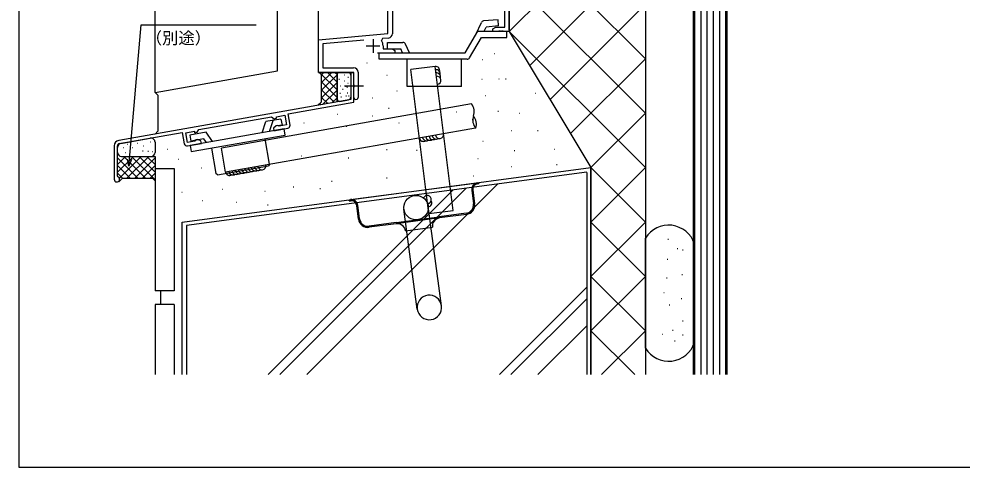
# Model space of a CAD drawing. Units: millimetres, scale not verified. Extents: x -438 to 438, y -381 to 379.
# Drawn here: x -437.5 to -91.2, y -381 to -216.3 of the extents above; entities that cross this region are included whole.
import ezdxf
from ezdxf.enums import TextEntityAlignment as Align

# ---------------------------------------------------------------- set-up
doc = ezdxf.new("R2010")
doc.units = ezdxf.units.MM
doc.header["$LTSCALE"] = 2
for name, color, linetype in [('0-2_YKK_11', 7, 'Continuous'), ('0-3_YKK_12', 2, 'Continuous'), ('0-4_YKK_13', 4, 'Continuous'), ('0-6_YKK_D', 6, 'Continuous'), ('0-7_YKK_ZWAK', 7, 'Continuous'), ('0-8_YSS_K', 3, 'Continuous'), ('0-9_YSS_KE', 3, 'Continuous')]:
    doc.layers.add(name, color=color, linetype=linetype)
doc.styles.add('ＭＳ ゴシック', font='')
doc.styles.get('ＭＳ ゴシック').set_extended_font_data('MS Gothic')

msp = doc.modelspace()

# ---------------------------------------------------------------- linework, layer by layer
at = {"layer": '0-2_YKK_11'}
for p, q in [((-307.504, -223.724), (-307.504, -228.724)), ((-310.004, -226.224), (-305.004, -226.224)), ((-313.004, -235.894), (-313.004, -245.174)), ((-315.704, -240.466), (-315.584, -240.649)), ((-315.584, -241.199), (-315.704, -241.382)), ((-315.704, -241.382), (-315.704, -245.924)), ((-315.584, -240.649), (-315.584, -241.199)), ((-315.704, -245.924), (-400.847, -260.937)), ((-402.5, -262.907), (-402.5, -275.229))]:
    msp.add_line(p, q, dxfattribs=at)
for points in [[(-257.504, -180.924), (-257.504, -220.924), (-259.546, -220.924), (-259.729, -220.804), (-260.279, -220.804), (-260.462, -220.924), (-260.546, -220.924), (-260.729, -220.804), (-261.279, -220.804), (-261.462, -220.924), (-263.504, -220.924), (-263.504, -219.924), (-262.413, -219.294), (-259.134, -219.294), (-259.134, -184.554)], [(-314.504, -245.174), (-314.504, -241.382), (-314.384, -241.199), (-314.384, -240.649), (-314.504, -240.465), (-314.504, -235.924), (-327.504, -235.924), (-327.504, -223.924), (-302.004, -221.693), (-302.004, -208.554)], [(-293.496, -208.554), (-300.374, -208.554), (-300.374, -221.72)], [(-310.874, -224.105), (-325.874, -225.417), (-325.874, -234.294), (-314.604, -234.294)], [(-301.835, -223.314), (-303.985, -223.502), (-304.365, -224.265)], [(-303.804, -226.224), (-303.804, -227.294), (-300.595, -227.294), (-299.504, -227.924), (-299.504, -228.924), (-305.854, -228.924)], [(-337.971, -255.334), (-338.701, -251.198), (-314.504, -246.931), (-314.504, -235.924), (-315.704, -235.924), (-315.704, -240.466)], [(-372.882, -261.185), (-375.545, -261.654), (-376.17, -258.109), (-373.082, -257.565), (-373.082, -258.123), (-372.086, -257.947), (-371.396, -256.963), (-344.806, -252.274), (-343.822, -252.964), (-342.938, -252.808), (-342.938, -252.249), (-339.929, -251.719), (-339.304, -255.264), (-341.966, -255.733)], [(-342.417, -255.458), (-343.081, -255.575), (-344.077, -256.41), (-343.903, -257.395), (-338.782, -256.492)], [(-341.966, -255.733), (-342.191, -255.596), (-342.417, -255.458)], [(-400.639, -262.119), (-377.502, -258.039), (-376.773, -262.176)], [(-401.115, -274.306), (-401.3, -274.029), (-401.3, -262.907)], [(-375.614, -262.987), (-370.493, -262.084), (-370.667, -261.099), (-371.888, -260.654), (-372.552, -260.771), (-372.717, -260.978), (-372.882, -261.185)]]:
    msp.add_lwpolyline(points, dxfattribs=at)
for centre, radius, start, end in [((-307.504, -226.224), 3.7, 0, 31.96331), ((-301.974, -221.72), 1.6, 275, 0.00001), ((-314.604, -235.894), 1.6, 0.00001, 89.99999), ((-313.754, -245.174), 0.75, 179.99999, 0.00001), ((-338.956, -255.507), 1, 280.00001, 10), ((-400.5, -262.907), 2, 99.99999, 180.00002), ((-400.5, -262.907), 0.8, 99.99999, 180.00002), ((-375.788, -262.002), 1, 190.00002, 280.00001), ((-401.5, -275.229), 1, 180.00002, 67.38012)]:
    msp.add_arc(centre, radius, start, end, dxfattribs=at)
at = {"layer": '0-3_YKK_12'}
for p, q in [((-327.504, -235.924), (-327.504, -34.255)), ((-257.504, -220.424), (-257.504, -34.255)), ((-327.504, -235.924), (-314.804, -235.924))]:
    msp.add_line(p, q, dxfattribs=at)
at = {"layer": '0-4_YKK_13'}
for p, q in [((-269.775, -222.011), (-267.728, -217.622)), ((-261.585, -216.582), (-266.909, -217.048)), ((-261.384, -218.874), (-261.585, -216.582)), ((-273.68, -228.774), (-269.061, -220.774)), ((-269.061, -220.774), (-258.339, -220.774)), ((-266.661, -220.774), (-265.961, -219.274)), ((-261.385, -218.874), (-265.961, -219.274)), ((-258.339, -223.074), (-258.339, -220.774)), ((-302.229, -227.274), (-302.229, -224.974)), ((-302.229, -224.974), (-296.502, -224.974)), ((-272.063, -230.574), (-267.733, -223.074)), ((-267.733, -223.074), (-258.339, -223.074)), ((-302.229, -227.274), (-297.33, -227.274)), ((-296.63, -228.774), (-297.33, -227.274)), ((-294.093, -228.774), (-295.595, -225.551)), ((-305.274, -228.774), (-273.68, -228.774)), ((-305.274, -231.074), (-305.274, -228.774)), ((-294.915, -241.074), (-294.915, -231.074)), ((-272.929, -231.074), (-275.001, -231.074)), ((-275.001, -241.074), (-275.001, -231.074)), ((-318.001, -240.924), (-311.03, -240.924)), ((-275.001, -241.074), (-294.915, -241.074)), ((-348.13, -258.141), (-346.799, -254.047)), ((-341.292, -253.076), (-346.799, -254.047)), ((-345.536, -257.683), (-344.205, -253.59)), ((-340.893, -255.341), (-342.562, -255.636)), ((-341.292, -253.076), (-340.893, -255.341)), ((-368.776, -257.922), (-374.776, -258.98)), ((-374.776, -258.98), (-374.377, -261.245)), ((-366.371, -261.357), (-368.776, -257.922)), ((-369.62, -260.407), (-374.377, -261.245)), ((-368.671, -261.762), (-369.62, -260.407)), ((-345.477, -269.655), (-347.127, -260.299)), ((-366.823, -263.772), (-365.173, -273.128)), ((-345.477, -269.655), (-345.883, -270.234)), ((-364.594, -273.533), (-365.173, -273.128)), ((-364.594, -273.533), (-345.883, -270.234)), ((-315.797, -282.698), (-269.208, -276.491)), ((-269.208, -276.491), (-268.713, -276.425)), ((-269.156, -276.887), (-268.66, -276.821)), ((-268.713, -276.425), (-268.66, -276.821)), ((-271.27, -279.187), (-270.597, -284.242)), ((-270.874, -279.134), (-270.2, -284.189)), ((-316.292, -282.765), (-315.797, -282.698)), ((-316.239, -283.161), (-316.292, -282.765)), ((-316.239, -283.161), (-315.744, -283.095)), ((-312.824, -289.869), (-313.497, -284.813)), ((-312.427, -289.816), (-313.101, -284.76)), ((-291.27, -322.911), (-296.157, -286.235)), ((-282.349, -321.723), (-287.236, -285.047)), ((-299.032, -291.158), (-283.173, -289.045)), ((-283.12, -289.441), (-298.98, -291.555)), ((-273.26, -287.724), (-283.173, -289.045)), ((-273.207, -288.121), (-283.12, -289.441)), ((-299.032, -291.158), (-308.945, -292.479)), ((-298.98, -291.555), (-308.892, -292.876)), ((-295.61, -294.132), (-285.697, -292.811))]:
    msp.add_line(p, q, dxfattribs=at)
msp.add_lwpolyline([(-275.001, -231.074), (-294.915, -231.074), (-305.274, -231.074)], dxfattribs=at)
msp.add_lwpolyline([(-374.608, -262.809), (-374.209, -265.074), (-339.741, -258.997), (-340.14, -256.732)], close=True, dxfattribs=at)
msp.add_circle((-291.697, -285.641), 4.5, dxfattribs=at)
for centre, radius, start, end in [((-266.822, -218.044), 1, 95.00193, 155.0026), ((-296.502, -225.974), 1, 24.99973, 90.00175), ((-272.929, -230.074), 1, 269.99738, 329.99768), ((-268.891, -278.87), 2.4, 97.59, 187.59), ((-268.891, -278.87), 2, 97.59, 187.59), ((-315.48, -285.077), 2.4, 7.59, 97.59), ((-315.48, -285.077), 2, 7.59, 97.59), ((-273.67, -284.651), 3.1, 277.59, 7.59), ((-273.67, -284.651), 3.5, 277.59, 7.59), ((-309.354, -289.406), 3.5, 187.59, 277.59), ((-309.354, -289.406), 3.1, 187.59, 277.59), ((-282.724, -292.415), 3, 97.59, 187.59), ((-298.583, -294.529), 3, 7.59, 97.59), ((-286.81, -322.317), 4.5, 7.59, 187.59), ((-286.81, -322.317), 4.5, 187.59, 7.59)]:
    msp.add_arc(centre, radius, start, end, dxfattribs=at)
at = {"layer": '0-6_YKK_D'}
for points in [[(-397.117, -270.392), (-396.895, -267.851), (-392.573, -218.446), (-350.334, -218.446)], [(-396.214, -267.911), (-397.117, -270.392), (-397.576, -267.792)]]:
    msp.add_lwpolyline(points, dxfattribs=at)
at = {"layer": '0-7_YKK_ZWAK'}
msp.add_line((-437.5, 344), (-437.5, -381), dxfattribs=at)
msp.add_lwpolyline([(-437.5, -381), (437.5, -381), (437.5, 344)], dxfattribs=at)
at = {"layer": '0-8_YSS_K'}
for p, q in [((-387.502, -243.353), (-387.502, -34.255)), ((-342.502, -235.418), (-342.502, -34.255)), ((-255.604, -202.829), (-207.504, -250.929)), ((-187.204, -201.424), (-187.204, -347)), ((-184.904, -201.424), (-184.904, -347)), ((-182.604, -201.424), (-182.604, -347)), ((-180.304, -201.424), (-180.304, -347)), ((-242.474, -205.924), (-257.493, -220.943)), ((-222.485, -205.924), (-249.997, -233.436)), ((-232.511, -205.924), (-207.504, -230.931)), ((-207.504, -210.933), (-242.501, -245.929)), ((-257.652, -220.779), (-207.504, -270.927)), ((-257.504, -220.924), (-227.503, -270.927)), ((-267.314, -231.177), (-267.214, -231.177)), ((-263.03, -229.036), (-262.93, -229.036)), ((-207.504, -230.931), (-235.002, -258.428)), ((-309.723, -232.461), (-309.623, -232.461)), ((-286.997, -287.829), (-293.63, -234.901)), ((-284.699, -233.782), (-293.629, -234.901)), ((-278.067, -286.709), (-284.7, -233.782)), ((-327.416, -235.836), (-326.504, -236.748)), ((-327.095, -235.924), (-320.704, -242.315)), ((-326.504, -239.754), (-322.674, -235.924)), ((-326.504, -236.925), (-325.503, -235.924)), ((-326.504, -236.748), (-326.504, -246.828)), ((-326.504, -242.582), (-320.704, -236.782)), ((-324.267, -235.924), (-320.704, -239.486)), ((-321.438, -235.924), (-320.704, -236.658)), ((-320.704, -246.806), (-320.704, -235.924)), ((-320.704, -236.924), (-320.704, -245.63)), ((-319.999, -238.445), (-319.799, -238.445)), ((-316.704, -235.924), (-319.704, -235.924)), ((-317.997, -236.894), (-317.797, -236.894)), ((-316.704, -237.734), (-316.504, -237.734)), ((-315.704, -236.924), (-315.704, -245.085)), ((-302.441, -236.956), (-302.341, -236.956)), ((-267.581, -238.445), (-267.381, -238.445)), ((-261.338, -238.267), (-261.138, -238.267)), ((-258.84, -238.267), (-258.64, -238.267)), ((-326.504, -239.343), (-320.704, -245.143)), ((-326.504, -245.41), (-320.704, -239.61)), ((-326.504, -242.172), (-321.695, -246.98)), ((-319.612, -240.835), (-319.412, -240.835)), ((-318.643, -242.128), (-318.443, -242.128)), ((-318.126, -239.026), (-317.926, -239.026)), ((-317.544, -240.965), (-317.344, -240.965)), ((-317.092, -241.417), (-316.892, -241.417)), ((-316.769, -239.931), (-316.569, -239.931)), ((-386.502, -244.353), (-386.502, -257.584)), ((-326.504, -245), (-324.1, -247.404)), ((-326.006, -247.741), (-320.704, -242.439)), ((-322.572, -247.135), (-320.704, -245.267)), ((-319.676, -243.614), (-319.476, -243.614)), ((-319.289, -244.906), (-319.089, -244.906)), ((-317.48, -244.518), (-317.28, -244.518)), ((-316.963, -243.484), (-316.763, -243.484)), ((-316.511, -244.518), (-316.311, -244.518)), ((-307.796, -245.303), (-307.696, -245.303)), ((-298.796, -242.726), (-298.596, -242.726)), ((-266.243, -244.447), (-266.143, -244.447)), ((-266.243, -244.447), (-266.143, -244.447)), ((-247.822, -243.591), (-247.722, -243.591)), ((-271.386, -247.548), (-363.177, -263.734)), ((-326.504, -246.828), (-327.718, -248.042)), ((-327.004, -247.328), (-326.504, -247.829)), ((-319.704, -246.63), (-316.53, -246.07)), ((-301.828, -249.147), (-301.628, -249.147)), ((-320.647, -251.296), (-320.547, -251.296)), ((-307.796, -251.939), (-307.696, -251.939)), ((-277.034, -250.396), (-276.834, -250.396)), ((-261.694, -250.218), (-261.494, -250.218)), ((-253.82, -250.868), (-253.72, -250.868)), ((-207.504, -250.929), (-227.503, -270.927)), ((-332.856, -254.507), (-332.756, -254.507)), ((-317.347, -255.747), (-317.147, -255.747)), ((-298.082, -254.499), (-297.882, -254.499)), ((-271.148, -253.25), (-270.948, -253.25)), ((-386.502, -257.584), (-387.502, -258.584)), ((-269.823, -256.412), (-361.615, -272.597)), ((-256.7, -257.353), (-256.5, -257.353)), ((-247.068, -257.353), (-246.868, -257.353)), ((-400.06, -262.017), (-389.263, -260.113)), ((-397.644, -262.304), (-397.544, -262.304)), ((-397.644, -262.304), (-397.544, -262.304)), ((-394.093, -261.945), (-393.993, -261.945)), ((-391.833, -262.913), (-391.733, -262.913)), ((-389.25, -261.407), (-389.15, -261.407)), ((-387.503, -261.59), (-387.503, -265.324)), ((-267.224, -261.277), (-267.024, -261.277)), ((-401.3, -265.324), (-401.3, -263.494)), ((-399.187, -263.594), (-399.087, -263.594)), ((-398.527, -265.433), (-398.327, -265.433)), ((-395.851, -263.523), (-395.751, -263.523)), ((-392.071, -264.828), (-391.871, -264.828)), ((-390.174, -264.868), (-389.974, -264.868)), ((-388.389, -264.992), (-388.289, -264.992)), ((-382.976, -264.139), (-382.876, -264.139)), ((-361.611, -272.596), (-363.174, -263.733)), ((-302.542, -264.309), (-302.342, -264.309)), ((-291.483, -264.487), (-291.283, -264.487)), ((-255.63, -264.666), (-255.43, -264.666)), ((-240.968, -264.139), (-240.868, -264.139)), ((-401.3, -269.825), (-398.299, -266.824)), ((-401.3, -272.653), (-395.471, -266.824)), ((-401.3, -267.345), (-393.819, -274.826)), ((-400.604, -274.785), (-392.642, -266.824)), ((-399.8, -266.824), (-387.503, -266.824)), ((-398.993, -266.824), (-390.99, -274.826)), ((-397.816, -274.826), (-389.814, -266.824)), ((-396.164, -266.824), (-387.505, -275.484)), ((-394.988, -274.826), (-387.503, -267.341)), ((-393.336, -266.824), (-387.503, -272.657)), ((-390.508, -266.824), (-387.503, -269.829)), ((-387.503, -266.824), (-387.503, -275.826)), ((-378.907, -267.777), (-378.807, -267.777)), ((-333.935, -266.628), (-333.735, -266.628)), ((-316.633, -267.341), (-316.433, -267.341)), ((-269.027, -267.563), (-268.927, -267.563)), ((-240.111, -269.839), (-239.911, -269.839)), ((-401.3, -270.174), (-396.647, -274.826)), ((-401.3, -273.002), (-399.476, -274.826)), ((-392.159, -274.826), (-387.503, -270.169)), ((-389.331, -274.826), (-387.503, -272.998)), ((-229.003, -272.64), (-376.003, -292.24)), ((-370.553, -270.988), (-370.453, -270.988)), ((-256.818, -270.56), (-256.718, -270.56)), ((-229.003, -272.698), (-229.003, -347)), ((-207.504, -270.927), (-227.503, -290.925)), ((-227.503, -270.927), (-207.504, -290.925)), ((-399.492, -274.826), (-400.797, -276.131)), ((-399.492, -274.826), (-388.503, -274.826)), ((-388.503, -274.826), (-387.503, -275.826)), ((-322.698, -275.903), (-322.498, -275.903)), ((-302.542, -274.655), (-302.342, -274.655)), ((-270.791, -273.941), (-270.591, -273.941)), ((-377.621, -279.978), (-377.521, -279.978)), ((-362.842, -278.908), (-362.742, -278.908)), ((-347.206, -279.55), (-347.106, -279.55)), ((-278.145, -279.193), (-345.952, -347)), ((-273.25, -278.54), (-341.71, -347)), ((-336.789, -278.044), (-336.589, -278.044)), ((-261.827, -277.017), (-331.81, -347)), ((-326.979, -278.579), (-326.779, -278.579)), ((-370.125, -282.974), (-370.025, -282.974)), ((-357.702, -283.616), (-357.602, -283.616)), ((-346.243, -284.644), (-346.043, -284.644)), ((-286.997, -287.829), (-278.067, -286.709)), ((-376.003, -292.24), (-376.003, -347)), ((-227.503, -290.925), (-207.504, -310.923)), ((-207.504, -290.925), (-227.503, -310.923)), ((-199.29, -297.187), (-199.09, -297.187)), ((-195.845, -300.632), (-195.645, -300.632)), ((-193.877, -301.124), (-193.677, -301.124)), ((-199.536, -304.569), (-199.336, -304.569)), ((-227.503, -310.923), (-207.504, -330.921)), ((-207.504, -310.923), (-227.503, -330.921)), ((-199.782, -311.458), (-199.582, -311.458)), ((-194.123, -310.228), (-193.923, -310.228)), ((-229.003, -314.903), (-261.099, -347)), ((-200.767, -316.872), (-200.567, -316.872)), ((-229.003, -319.146), (-256.857, -347)), ((-198.798, -321.301), (-198.598, -321.301)), ((-194.369, -319.086), (-194.169, -319.086)), ((-193.877, -327.206), (-193.677, -327.206)), ((-229.003, -329.045), (-246.957, -347)), ((-227.503, -330.921), (-211.424, -347)), ((-207.504, -330.921), (-223.583, -347)), ((-201.259, -332.128), (-201.059, -332.128)), ((-197.568, -330.651), (-197.368, -330.651)), ((-193.877, -332.374), (-193.677, -332.374)), ((-196.83, -334.588), (-196.63, -334.588))]:
    msp.add_line(p, q, dxfattribs=at)
for points in [[(-177.504, -347), (-177.504, -200.924), (-190.004, -200.924), (-190.004, -347)], [(-178.004, -347), (-178.004, -201.424), (-189.504, -201.424), (-189.504, -347)], [(-386.502, -244.353), (-387.502, -243.353), (-342.502, -235.418)]]:
    msp.add_lwpolyline(points, dxfattribs=at)
for centre, radius, start, end in [((-284.513, -235.27), 1.5, 343.55564, 97.13382), ((-284.364, -236.461), 1.5, 343.55564, 97.13382), ((-319.704, -236.924), 1, 90, 180), ((-316.704, -236.924), 1, 0, 90), ((-284.214, -237.651), 1.5, 343.55564, 97.13382), ((-284.065, -238.842), 1.5, 277.13382, 97.13382), ((-319.704, -245.63), 1, 180, 270), ((-316.704, -245.085), 1, 280, 0), ((-274.833, -250.441), 4.5, 340.00021, 40.00016), ((-266.376, -253.519), 4.5, 160.00016, 220.00021), ((-274.052, -254.873), 4.5, 340.00016, 40.00021), ((-286.637, -259.376), 1.5, 190.0001, 303.57828), ((-285.455, -259.168), 1.5, 190.0001, 303.57828), ((-284.274, -258.96), 1.5, 190.0001, 303.57828), ((-283.092, -258.751), 1.5, 190.0001, 10.0001), ((-399.8, -263.494), 1.5, 100, 180), ((-389.003, -261.59), 1.5, 0, 100), ((-289.001, -259.793), 1.5, 190.0001, 303.57828), ((-287.819, -259.585), 1.5, 190.0001, 303.57828), ((-399.8, -265.324), 1.5, 180, 270), ((-389.003, -265.324), 1.5, 270, 0), ((-348.32, -270.253), 1.5, 190.0001, 10.0001), ((-360.137, -272.337), 1.5, 190.0001, 303.57828), ((-358.956, -272.128), 1.5, 190.0001, 303.57828), ((-357.774, -271.92), 1.5, 190.0001, 303.57828), ((-356.592, -271.711), 1.5, 190.0001, 303.57828), ((-355.41, -271.503), 1.5, 190.0001, 303.57828), ((-354.228, -271.295), 1.5, 190.0001, 303.57828), ((-353.047, -271.086), 1.5, 190.0001, 303.57828), ((-351.865, -270.878), 1.5, 190.0001, 303.57828), ((-350.683, -270.67), 1.5, 190.0001, 303.57828), ((-349.501, -270.461), 1.5, 190.0001, 303.57828), ((-287.593, -282.693), 1.5, 278.48983, 155.48543), ((-287.415, -283.88), 1.5, 278.48983, 32.068)]:
    msp.add_arc(centre, radius, start, end, dxfattribs=at)
at = {"layer": '0-9_YSS_KE'}
for p, q in [((-207.504, -205.924), (-207.504, -347)), ((-387.503, -271.228), (-387.503, -316.228)), ((-387.503, -271.228), (-380.503, -271.228)), ((-380.503, -271.228), (-380.503, -316.228)), ((-377.503, -290.927), (-227.503, -270.927)), ((-227.503, -270.927), (-227.503, -347)), ((-227.503, -347), (-227.503, -270.927)), ((-377.503, -347), (-377.503, -290.927)), ((-207.504, -337.338), (-207.504, -296.802)), ((-189.504, -335.193), (-189.504, -298.948)), ((-380.503, -316.228), (-387.503, -316.228)), ((-385.503, -316.228), (-385.503, -321.228)), ((-387.503, -321.228), (-387.503, -347)), ((-380.503, -321.228), (-387.503, -321.228)), ((-380.503, -321.228), (-380.503, -347))]:
    msp.add_line(p, q, dxfattribs=at)
for centre, start, end in [((-199.004, -302.07), 18.19487, 148.21167), ((-199.004, -332.07), 211.78833, 341.80513)]:
    msp.add_arc(centre, 10, start, end, dxfattribs=at)

# ---------------------------------------------------------------- texts
at = {"layer": '0-6_YKK_D', "style": 'ＭＳ ゴシック'}
msp.add_text('（別途）', height=4.399, dxfattribs=at).set_placement((-390.941, -226.849), align=Align.BOTTOM_LEFT)

doc.saveas('drawing.dxf')
